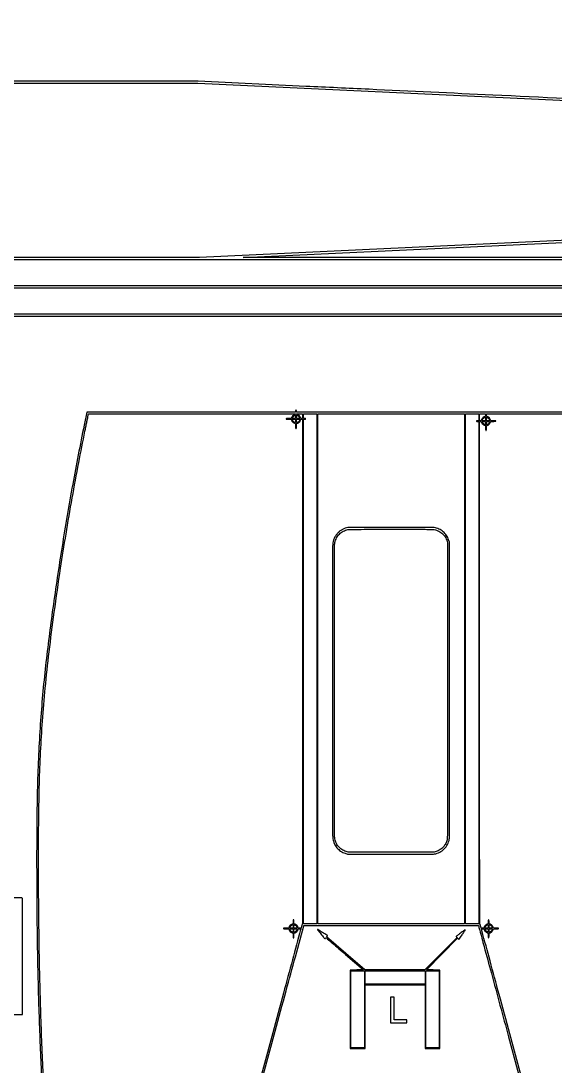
# Model space of a CAD drawing. Extents: x 56 to 1133, y 13 to 780.
# Drawn here: x 241.9 to 429.7, y 412.3 to 779.7 of the extents above; entities that cross this region are included whole.
import ezdxf

# ---------------------------------------------------------------- set-up
doc = ezdxf.new("R2010")
doc.units = 0
doc.header["$MEASUREMENT"] = 0

msp = doc.modelspace()

# ---------------------------------------------------------------- linework, layer by layer
for points in [[(563.623791, 746.280965, 0.000024), (512.7183, 748.668533, -0.000001), (459.121102, 751.17978, -0.000001), (407.844657, 753.582407, -0.000001), (364.322196, 755.62181, -0.000003), (342.098843, 756.663341), (304.216786, 758.439), (214.179413, 758.439, 0.000047), (168.586009, 758.434684, 0.000234), (142.920928, 758.417802, 0.000007), (124.182622, 758.396437, 0.198612), (124.04052, 758.33748, 0.198833), (123.941681, 758.098964, 0.000007), (123.932666, 727.145607, 0.000007), (123.924542, 696.192175, 0.198977), (124.02325, 695.95379, -0.195999), (124.063995, 695.856961, -0.000177), (124.091413, 693.332839, -0.001513), (124.114673, 690.224487, -0.000576), (124.129, 685.89062), (124.1505, 675.9117), (358.825898, 675.890535, 0.000017), (481.082405, 675.883684, 0.000096)], [(597.152773, 709.532732, 0.000001), (644.775909, 711.772814, 0.02038)], [(546.558755, 675.894767, 0.000001), (593.453206, 675.911769, 0.256594)], [(529.032925, 286.436984, -0.000002), (529.83462, 265.012438, -0.000004), (530.769888, 240.009811, -0.000003), (531.839084, 211.4154, 0.000001), (532.991169, 180.601107, 0.000001), (534.178651, 148.843697, 0.000001), (535.23949, 120.47627, 0.000003), (535.941746, 101.701946, 0.000115)], [(250.668138, 393.8976, -0.004793), (249.544791, 414.614306, -0.004085), (248.748047, 436.48387, -0.003848), (248.271158, 459.687356, -0.00318), (248.110582, 484.4196, -0.002538), (248.184448, 499.360538, -0.004484), (248.418579, 511.689287, -0.005152), (248.840302, 522.706033, -0.005347), (249.485218, 533.576179, -0.006842), (250.459617, 545.199248, -0.005239), (251.831668, 557.877694, -0.004731), (253.625696, 571.845745, -0.003423), (255.878418, 587.376407, -0.003432), (257.776039, 599.30533, -0.002824), (259.960476, 612.010562, -0.002866), (262.239911, 624.420998, -0.004052), (264.422411, 635.443192, 0.000158), (264.748795, 637.026688, 0.00018), (265.060038, 638.541895, 0.000162), (265.323339, 639.828182, 0.00102), (265.456262, 640.48545), (265.680579, 641.6064), (302.08259, 641.6064, -0.0001), (321.882302, 641.602427, -0.000679), (331.680698, 641.585184, -0.000055), (338.414273, 641.563453, -0.413237), (338.4846, 641.492891, -0.205397), (338.463046, 641.442636, -0.046625), (338.38856, 641.383951, -0.040905), (338.282844, 641.327244, -0.029881), (338.157655, 641.281427, 0.025428), (338.016019, 641.231016, 0.017376), (337.860563, 641.160184, 0.017548), (337.715112, 641.081219, 0.033525), (337.605394, 641.006239, 0.065061), (337.42456, 640.82136, 0.029463), (337.237022, 640.538517, 0.028309), (337.088738, 640.246586, 0.103714), (337.0464, 640.04467, -0.290444), (337.003502, 639.977052, -0.075404), (336.874163, 639.938511, -0.030352), (336.624589, 639.918905, -0.004427), (336.1158, 639.9144, 0.004556), (335.614128, 639.909829, 0.029335), (335.36145, 639.890366, 0.06897), (335.228101, 639.852993, 0.298365), (335.1852, 639.7875, 0.297004), (335.227811, 639.722092, 0.06984), (335.359687, 639.684667, 0.029651), (335.609687, 639.665183, 0.004624), (336.105225, 639.6606), (337.02525, 639.6606), (337.07982, 639.387752, 0.075411), (337.22366, 638.991157, 0.077887), (337.477488, 638.659974, 0.069324), (337.847819, 638.393923, 0.044599), (338.33655, 638.189927, -0.189279), (338.414524, 638.12682, -0.08833), (338.458594, 638.00226, -0.035954), (338.479798, 637.772357, -0.005024), (338.4846, 637.294455, 0.003835), (338.488594, 636.773781, 0.045395), (338.509967, 636.573032, 0.159732), (338.561536, 636.481609, 0.187251), (338.6538, 636.4458, 0.186271), (338.74603, 636.481395, 0.16035), (338.797603, 636.572276, 0.0457), (338.818997, 636.771764, 0.003874), (338.823, 637.288404), (338.823, 638.131008), (339.15432, 638.230274, 0.07248), (339.487525, 638.385436, 0.053567), (339.80223, 638.643876, 0.053789), (340.053439, 638.961776, 0.075123), (340.198071, 639.293361, -0.017398), (340.266453, 639.517483, -0.130813), (340.327715, 639.608768, -0.154114), (340.421717, 639.650044, -0.026988), (340.617146, 639.6606), (340.938, 639.6606), (340.938, 551.01672, -0.00007), (340.932931, 514.971094, -0.000146), (340.916813, 486.835527, -0.000001), (340.895598, 462.377991, -0.192633), (340.861294, 462.29247, 0.102947), (340.823046, 462.231042, 0.006523), (340.752078, 462.029578, 0.009364), (340.674572, 461.785031, 0.006813), (340.597209, 461.51038), (340.40983, 460.80866), (339.894223, 460.83358), (339.378616, 460.8585), (339.301371, 461.186457, 0.088808), (339.157265, 461.519414, 0.055232), (338.883666, 461.846911, 0.055611), (338.548381, 462.103582, 0.096218), (338.21982, 462.223669), (337.8924, 462.276025), (337.8924, 463.026613, 0.006063), (337.887582, 463.423935, 0.035823), (337.867674, 463.630952, 0.085622), (337.829421, 463.739676, 0.271828), (337.7655, 463.7772, 0.266837), (337.701857, 463.740632, 0.088658), (337.663469, 463.635757, 0.037131), (337.64347, 463.436069, 0.006397), (337.6386, 463.055445, -0.00642), (337.633479, 462.656669, -0.041178), (337.61174, 462.456142, -0.096161), (337.567234, 462.345368, -0.174426), (337.49055, 462.286873, 0.039337), (336.999305, 462.087861, 0.067262), (336.634233, 461.839245, 0.07672), (336.380492, 461.528954, 0.069931), (336.222201, 461.146802), (336.147645, 460.8585), (335.201123, 460.834579, 0.00494), (334.70995, 460.817309, 0.026825), (334.444876, 460.791071, 0.05355), (334.297729, 460.752038, 0.31057), (334.2546, 460.6893, 0.31057), (334.297729, 460.626562, 0.05355), (334.444876, 460.587529, 0.026825), (334.70995, 460.561291, 0.00494), (335.201123, 460.544021), (336.147645, 460.5201), (336.222201, 460.231798, 0.069931), (336.380492, 459.849646, 0.07672), (336.634233, 459.539355, 0.067262), (336.999305, 459.290739, 0.039337), (337.49055, 459.091727, -0.189279), (337.568524, 459.02862, -0.08833), (337.612594, 458.90406, -0.035954), (337.633798, 458.674157, -0.005024), (337.6386, 458.196255, 0.005141), (337.64327, 457.742102, 0.031977), (337.662913, 457.510193, 0.076057), (337.700691, 457.388174, 0.287208), (337.7655, 457.3476, 0.291297), (337.830555, 457.389015, 0.073472), (337.868191, 457.514998, 0.030996), (337.887767, 457.754218, 0.004919), (337.8924, 458.225087), (337.8924, 459.102575), (338.21982, 459.154931, 0.096217), (338.548392, 459.275021, 0.055616), (338.883676, 459.531693, 0.055238), (339.157261, 459.859189, 0.08882), (339.301343, 460.192143), (339.378559, 460.5201), (339.869288, 460.545684, -0.006895), (340.157541, 460.556729, -0.076012), (340.271844, 460.542107, -0.26734), (340.314556, 460.498004, -0.138376), (340.312329, 460.418784, 0.009499), (340.275612, 460.29304, 0.000001), (337.392807, 449.674757, 0.000025), (334.210846, 437.952189, 0.000015), (330.440494, 424.0575), (320.616345, 387.8487)], [(1130.14234, 577.288816, 0.000001), (1112.945079, 577.188951, 0.000111)], [(593.378593, 696.469297, 0.000002), (562.930092, 696.495285, 0.000139)], [(659.5416, 273.9771, -0.000009), (659.54438, 420.999454, -0.000183)], [(528.70788, 577.073614, 0.000003), (528.686579, 549.005158, 0.000159)], [(308.265541, 303.202231, -0.000001), (310.164009, 315.537643, -0.000018)], [(478.976143, 642.156178, 0.000003), (460.681715, 642.17741, 0.000206)], [(522.785662, 696.518177, 0.000034), (456.743067, 696.532924), (320.076707, 696.5541), (482.385504, 704.150272, 0.000022), (544.65467, 707.067273, 0.000037)], [(321.234872, 387.4257), (331.297936, 424.538048, 0.000031), (335.156582, 438.772108, 0.000051), (338.404975, 450.762803), (341.355812, 461.659591, 0.06621), (341.361, 461.698598, -0.413751), (341.380839, 461.718469, -0.000002), (350.38024, 461.732641, -0.000245), (360.291398, 461.743336, -0.000147), (372.064797, 461.7468), (402.768594, 461.7468), (402.891952, 461.30265, -0.001526), (403.232355, 460.06236, -0.000038), (404.771147, 454.386117, -0.000039), (407.3347, 444.924004, -0.000004), (413.387069, 422.577), (422.906997, 387.4257)], [(590.725527, 576.204787, 0.000005), (610.740539, 576.077266, 0.000008)], [(423.579604, 387.5949), (413.809305, 423.6768, 0.00002), (410.054853, 437.539876, 0.000033), (406.87465, 449.277685, 0.000002), (404.013931, 459.83339, 0.00469), (403.921963, 460.16055), (403.80492, 460.5624), (404.30796, 460.5624, -0.007831), (404.614263, 460.557602, -0.084635), (404.735168, 460.53307, -0.214168), (404.791403, 460.476198, -0.089693), (404.811, 460.367834, 0.142014), (404.92033, 459.99067, 0.056912), (405.260585, 459.568168, 0.05687), (405.688393, 459.232361, 0.138851), (406.070369, 459.1242, -0.174072), (406.16946, 459.088624, -0.172365), (406.223792, 458.997993, -0.046291), (406.245388, 458.795308, -0.003408), (406.2492, 458.2359, 0.004841), (406.25382, 457.75876, 0.030643), (406.273371, 457.5168, 0.072528), (406.310954, 457.389324, 0.292784), (406.3761, 457.3476, 0.291297), (406.441155, 457.389015, 0.073472), (406.478791, 457.514998, 0.030996), (406.498367, 457.754218, 0.004919), (406.503, 458.225087), (406.503, 459.102575), (406.84259, 459.156877, 0.096742), (407.168786, 459.276483, 0.055152), (407.503092, 459.533019, 0.053842), (407.783491, 459.866934, 0.075097), (407.949742, 460.219151), (408.052582, 460.5624), (408.969791, 460.5624, 0.004642), (409.463696, 460.566986, 0.029737), (409.712982, 460.586476, 0.070074), (409.844466, 460.623915, 0.296638), (409.887, 460.6893, 0.296638), (409.844466, 460.754685, 0.070074), (409.712982, 460.792124, 0.029737), (409.463696, 460.811614, 0.004642), (408.969791, 460.8162), (408.052582, 460.8162), (407.949742, 461.159449, 0.075097), (407.783491, 461.511666, 0.053842), (407.503092, 461.845581, 0.055152), (407.168786, 462.102117, 0.096742), (406.84259, 462.221723), (406.503, 462.276025), (406.503, 463.026613, 0.006063), (406.498182, 463.423935, 0.035823), (406.478274, 463.630952, 0.085622), (406.440021, 463.739676, 0.271828), (406.3761, 463.7772, 0.273642), (406.312077, 463.739325, 0.084509), (406.273875, 463.62915, 0.035355), (406.254, 463.419386, 0.005946), (406.2492, 463.0158, -0.004269), (406.245163, 462.542924, -0.053455), (406.223082, 462.365599, -0.184182), (406.168869, 462.285494, -0.154089), (406.070369, 462.2544, 0.138851), (405.688393, 462.146239, 0.05687), (405.260585, 461.810432, 0.056912), (404.92033, 461.38793, 0.142014), (404.811, 461.010766, -0.095179), (404.79011, 460.902019, -0.214674), (404.731065, 460.844959, -0.079601), (404.603013, 460.820798, -0.006907), (404.270213, 460.8162), (403.729426, 460.8162), (403.583447, 461.42955, 0.010064), (403.518977, 461.678108, 0.010836), (403.446, 461.917769, 0.010424), (403.374748, 462.120418, 0.049786), (403.320534, 462.230273, -0.140036), (403.246509, 462.488028, -0.00002), (403.224823, 478.39894, -0.000291), (403.207487, 501.803123, -0.00004), (403.2036, 550.658423), (403.2036, 638.8992), (403.486309, 638.8992, -0.036086), (403.648488, 638.88748, -0.141636), (403.73891, 638.846482, -0.120694), (403.801428, 638.759554, -0.023045), (403.866297, 638.574511, 0.073879), (404.02246, 638.241579, 0.05331), (404.284751, 637.925455, 0.053354), (404.607644, 637.672221, 0.074418), (404.943828, 637.526143), (405.3186, 637.425907), (405.3186, 636.555154, 0.00497), (405.323241, 636.088188, 0.03122), (405.342832, 635.850676, 0.074066), (405.380502, 635.725621, 0.290359), (405.4455, 635.6844, 0.291491), (405.510567, 635.725855, 0.073349), (405.548196, 635.852031, 0.03095), (405.567769, 636.091605, 0.004909), (405.5724, 636.563285), (405.5724, 637.44217), (405.88965, 637.5014, 0.10347), (406.209955, 637.633356, 0.048603), (406.555838, 637.921228, 0.04856), (406.840662, 638.271645, 0.100339), (406.972791, 638.597285), (407.028422, 638.893825), (407.964368, 638.917663, 0.006437), (408.397585, 638.934279, 0.020367), (408.686636, 638.960929, 0.023912), (408.879296, 638.996084, 0.261231), (408.935407, 639.04725, 0.426031), (408.907825, 639.09958, 0.04222), (408.752854, 639.130325, 0.023093), (408.477076, 639.148353, 0.004775), (407.99055, 639.153, -0.002795), (407.353818, 639.156559, -0.045179), (407.140624, 639.178268, -0.181913), (407.047086, 639.23583, -0.165735), (407.010167, 639.34335, 0.102621), (406.965545, 639.556035, 0.03352), (406.817239, 639.842059, 0.033937), (406.621325, 640.120464, 0.058113), (406.4184, 640.318675, 0.031709), (406.314761, 640.388693, 0.01587), (406.175836, 640.464411, 0.015689), (406.026575, 640.533936, 0.022324), (405.88965, 640.585458, -0.026622), (405.692878, 640.661435, -0.160181), (405.612947, 640.734329, -0.11744), (405.579231, 640.851604, -0.011535), (405.5724, 641.147661), (405.5724, 641.6064), (442.018315, 641.6064)], [(659.189342, 332.340905, -0.000015), (659.196643, 226.03005, -0.00003)], [(542.626754, 577.181304, 0.000008), (528.894017, 577.250086, 0.173964)], [(528.669582, 509.78548, 0.000029), (528.6654, 436.649492)], [(438.820606, 642.193655, 0.000083), (408.914214, 642.1986), (338.833214, 642.1986), (338.806957, 642.50931, 0.041678), (338.774475, 642.701281, 0.113626), (338.711583, 642.822915, 0.229318), (338.630383, 642.858833, 0.189994), (338.542762, 642.820763, 0.13205), (338.520157, 642.781537, 0.022714), (338.501685, 642.696876, 0.02336), (338.488864, 642.592891, 0.018995), (338.4846, 642.480697), (338.4846, 642.198793), (301.789375, 642.177547), (265.09415, 642.1563), (264.1417, 637.5456, 0.005987), (260.116619, 616.810446, 0.005163), (256.374521, 594.936291, 0.005212), (253.125593, 573.246364, 0.006537), (250.586821, 553.0725, 0.005535), (249.542667, 542.773905, 0.005599), (248.731184, 532.494094, 0.005413), (248.127956, 521.876602, 0.004485), (247.709561, 510.561, 0.005325), (247.490901, 497.950864, 0.002159), (247.450159, 480.764774, 0.002146), (247.564736, 462.399044, 0.002859), (247.835829, 445.7151, 0.003728), (248.459272, 424.530074, 0.004187), (249.381516, 404.162913, 0.004432)], [(312.264289, 329.18101, -0.000011), (314.752336, 345.3372)], [(315.592553, 355.2777, 0.000014), (313.55714, 342.078871, 0.000016)], [(432.900022, 327.064738, -0.000054), (426.756599, 366.9525)]]:
    msp.add_lwpolyline(points, format="xyb")
for points in [[(473.8869, 749.81219, -0.000011), (539.04146, 746.759982, -0.000018), (594.007664, 744.181925), (643.804095, 741.84453, -0.006899), (644.37705, 741.809706), (645.075, 741.757611), (645.075, 727.131017), (645.075, 712.504424), (644.88465, 712.466246, -0.03572), (644.740326, 712.447886, -0.000506), (643.867996, 712.400641, -0.001405), (642.855762, 712.349699, -0.000925), (641.691, 712.296522, 0.000749), (639.276224, 712.187129, 0.000001), (590.507845, 709.904558, 0.000008), (535.917223, 707.348466, 0.000005), (471.667872, 704.338388), (304.648044, 696.5118), (214.631922, 696.5118), (124.6158, 696.5118), (124.6158, 727.137), (124.6158, 757.7622), (214.35525, 757.762389), (304.0947, 757.762578)], [(338.4846, 640.5066), (338.4846, 639.9144), (337.8924, 639.9144, -0.008873), (337.665339, 639.91843, -0.014706), (337.474159, 639.930855, -0.008376), (337.319866, 639.948062, -0.377254), (337.3002, 639.970417, -0.112968), (337.308553, 640.006917, -0.005379), (337.364714, 640.120064, -0.008593), (337.435683, 640.253545, -0.00606), (337.519821, 640.401189, -0.031469), (337.639384, 640.578603, -0.040693), (337.771323, 640.723896, -0.042368), (337.920339, 640.841349, -0.039167), (338.090871, 640.935514, -0.001707), (338.227094, 640.996808, -0.002636), (338.345281, 641.048756, -0.00083), (338.447966, 641.093045, -0.079646), (338.46345, 641.096942, -0.427973), (338.472054, 641.089378, -0.001266), (338.478387, 640.924295, -0.005605), (338.483081, 640.73355, -0.003347)], [(338.49165, 639.625677, -0.192326), (338.504925, 639.595138, -0.004603), (338.508212, 639.437312, -0.009432), (338.506852, 639.249575, -0.006189), (338.498531, 639.033477, -0.016646), (338.46458, 638.630968, -0.21341), (338.388926, 638.504169, -0.282259), (338.258728, 638.496069, -0.027383), (337.97614, 638.66655, -0.037397), (337.759579, 638.838948, -0.03928), (337.574943, 639.039069, -0.04141), (337.432973, 639.253937, -0.055045), (337.343771, 639.47025, -0.09307), (337.333347, 639.579023, -0.29168), (337.376231, 639.634546, -0.081705), (337.497718, 639.656961, -0.004853), (337.872599, 639.6606, -0.005585), (338.098886, 639.658072, -0.008504), (338.295263, 639.650341, -0.003976), (338.460834, 639.639679, -0.178996)], [(339.959702, 639.47025, -0.063431), (339.818229, 639.159924, -0.050224), (339.593497, 638.867228, -0.052041), (339.32738, 638.637729, -0.091033), (339.063191, 638.517813, -0.058952), (338.926404, 638.50038, -0.286678), (338.862684, 638.539392, -0.098361), (338.832256, 638.650661, -0.005018), (338.809391, 639.026198, -0.006109), (338.800946, 639.245087, -0.009321), (338.799483, 639.435174, -0.004501), (338.802672, 639.595085, -0.192608), (338.81595, 639.625677, -0.178996), (338.846766, 639.639679, -0.003976), (339.012337, 639.650341, -0.008504), (339.208714, 639.658072, -0.005585), (339.435001, 639.6606, -0.004761), (339.811039, 639.657019, -0.082428), (339.931309, 639.634695, -0.298487), (339.972772, 639.579313, -0.09114)], [(340.938, 640.7604), (340.938, 639.9144), (340.612991, 639.9144, -0.025768), (340.41883, 639.924413, -0.139648), (340.321873, 639.9632, -0.133443), (340.257622, 640.048171, -0.022757), (340.190027, 640.241345, 0.025428), (340.139616, 640.382981, 0.017376), (340.068784, 640.538437, 0.017548), (339.989819, 640.683888, 0.033525), (339.914839, 640.793606, 0.065061), (339.72996, 640.97444, 0.029463), (339.447117, 641.161978, 0.028309), (339.155186, 641.310262, 0.103714), (338.95327, 641.3526, -0.096392), (338.903549, 641.362275, -0.097283), (338.861267, 641.389877, -0.098543), (338.832957, 641.431075, -0.101749), (338.823, 641.4795, -0.313079), (338.869145, 641.545972, -0.0595), (339.0204, 641.582712, -0.025996), (339.3052, 641.601951, -0.003867), (339.8805, 641.6064), (340.938, 641.6064)], [(339.256387, 640.913597, -0.038138), (339.483448, 640.762135, -0.051115), (339.661577, 640.590563, -0.050082), (339.803789, 640.383548, -0.034644), (339.922999, 640.125378), (340.003212, 639.9144), (339.413106, 639.9144), (338.823, 639.9144), (338.823, 640.5066, -0.008225), (338.826735, 640.733663, -0.013644), (338.838255, 640.924841, -0.007252), (338.854165, 641.080322, -0.380496), (338.874931, 641.0988, -0.107702), (338.908563, 641.091471, -0.00571), (339.008406, 641.044397, -0.00876), (339.126372, 640.984546, -0.00625)], [(345.9294, 551.9727), (345.9294, 462.339), (343.6029, 462.339), (341.2764, 462.339), (341.2764, 550.9998), (341.2764, 639.6606), (341.6571, 639.6606, 0.016668), (341.841004, 639.666732, 0.063857), (341.9532, 639.6888, 0.12648), (342.014732, 639.728534, 0.188641), (342.0378, 639.7875, 0.188641), (342.014732, 639.846466, 0.12648), (341.9532, 639.8862, 0.063857), (341.841004, 639.908268, 0.016668), (341.6571, 639.9144), (341.2764, 639.9144), (341.2764, 640.7604), (341.2764, 641.6064), (343.6029, 641.6064), (345.9294, 641.6064)], [(402.8652, 640.3797), (402.8652, 639.153), (402.4845, 639.153, 0.016668), (402.300596, 639.146868, 0.063857), (402.1884, 639.1248, 0.12648), (402.126868, 639.085066, 0.188641), (402.1038, 639.0261, 0.188641), (402.126868, 638.967134, 0.12648), (402.1884, 638.9274, 0.063857), (402.300596, 638.905332, 0.016668), (402.4845, 638.8992), (402.8652, 638.8992), (402.8652, 550.6191), (402.8652, 462.339), (400.5387, 462.339), (398.2122, 462.339), (398.2122, 551.9727), (398.2122, 641.6064), (400.5387, 641.6064), (402.8652, 641.6064)], [(405.3186, 641.144361), (405.3186, 640.682322), (404.979089, 640.590901, 0.066223), (404.636972, 640.448153, 0.058276), (404.327425, 640.21577, 0.057373), (404.075571, 639.914193, 0.060048), (403.903375, 639.567704, -0.014595), (403.808535, 639.323517, -0.099396), (403.736129, 639.217178, -0.14872), (403.641449, 639.167936, -0.046111), (403.479843, 639.153), (403.2036, 639.153), (403.2036, 640.3797), (403.2036, 641.6064), (404.2611, 641.6064), (405.3186, 641.6064)], [(405.3186, 639.7452), (405.3186, 639.153), (404.7264, 639.153, -0.007349), (404.396148, 639.157854, -0.05398), (404.239961, 639.179426, -0.148171), (404.163798, 639.225009, -0.186991), (404.134516, 639.30105, -0.111764), (404.180887, 639.503896, -0.041821), (404.329574, 639.757117, -0.041191), (404.531194, 639.998016, -0.061092), (404.746777, 640.168657, -0.030145), (405.067656, 640.33868, -0.272565), (405.219294, 640.322666, -0.216655), (405.301423, 640.174682, -0.019989)], [(406.21672, 640.100365, -0.080432), (406.363372, 639.953745, -0.019828), (406.552108, 639.669002, -0.017797), (406.717511, 639.37337, -0.119187), (406.7568, 639.21089, -0.375746), (406.736603, 639.187808, -0.008914), (406.582841, 639.170005, -0.015192), (406.391659, 639.157165, -0.00917), (406.1646, 639.153), (405.5724, 639.153), (405.5724, 639.754371), (405.5724, 640.355743), (405.794949, 640.299886, -0.031187), (405.894587, 640.268161, -0.017814), (406.010646, 640.218236, -0.017742), (406.124269, 640.159466, -0.027994)], [(405.3186, 638.307, -0.00917), (405.314435, 638.079941, -0.015192), (405.301595, 637.888759, -0.008914), (405.283792, 637.734997, -0.375746), (405.26071, 637.7148, -0.121078), (405.072759, 637.760991, -0.025258), (404.77808, 637.934627, -0.027303), (404.494651, 638.144582, -0.071111), (404.32455, 638.33213, -0.029641), (404.136988, 638.648315, -0.280164), (404.14758, 638.798991, -0.222259), (404.293598, 638.881992, -0.019872), (404.7264, 638.8992), (405.3186, 638.8992)], [(406.710382, 638.70885, -0.066099), (406.596012, 638.457422, -0.039856), (406.400521, 638.194079, -0.040078), (406.168859, 637.968349, -0.074271), (405.944665, 637.832723, -0.005259), (405.833276, 637.787552, -0.00722), (405.732116, 637.74944, -0.004871), (405.64683, 637.719643, -0.081776), (405.617417, 637.7148, -0.385817), (405.599351, 637.731179, -0.005511), (405.585624, 637.888759, -0.011841), (405.575637, 638.079933, -0.007128), (405.5724, 638.307), (405.5724, 638.8992), (406.170301, 638.8992, -0.004625), (406.555877, 638.895633, -0.08026), (406.679195, 638.873362, -0.295845), (406.722053, 638.817757, -0.094349)], [(356.864635, 601.581504, 0.040336), (355.920816, 601.344738, 0.038606), (355.012684, 600.956936, 0.038248), (354.167, 600.430002, 0.037948), (353.409061, 599.779139, 0.037729), (352.745431, 599.007014, 0.04029), (352.221446, 598.160023, 0.040317), (351.840359, 597.240491, 0.037879), (351.602141, 596.252407, 0.040228), (351.510175, 595.111616, 0.00001), (351.509717, 544.228213, 0.00001), (351.511336, 493.345962, 0.040144), (351.603326, 492.2028, 0.065895), (352.112107, 490.51106, 0.069587), (353.037282, 489.044158, 0.069594), (354.329284, 487.88747, 0.065932), (355.9122, 487.104089), (356.7159, 486.8307), (371.7324, 486.804044, 0.000313), (379.176206, 486.795497, 0.001326), (383.636005, 486.805, 0.000801), (386.73495, 486.824788, 0.040486), (387.339637, 486.878695, 0.077436), (389.186855, 487.499886, 0.07677), (390.763682, 488.65491, 0.076799), (391.918092, 490.231403, 0.077586), (392.537814, 492.077363, 0.041847), (392.594646, 492.741313, 0.00008), (392.61173, 503.53841, 0.000397), (392.621165, 518.539539, 0.000085), (392.612466, 544.5702), (392.5863, 596.4723), (392.312911, 597.276, 0.065932), (391.52953, 598.858916, 0.069594), (390.372842, 600.150918, 0.069587), (388.90594, 601.076093, 0.065895), (387.2142, 601.584874, 0.040086), (386.22391, 601.664678, 0.000099), (372.03249, 601.665905, 0.000096), (357.829392, 601.661596, 0.041189)], [(387.227908, 600.876726, -0.070772), (388.88105, 600.301505, -0.076552), (390.259221, 599.298837, -0.076528), (391.272185, 597.927658, -0.070661), (391.860301, 596.277786, -0.04991), (391.908521, 595.804782, -0.00004), (391.929733, 583.871114, -0.000342), (391.945499, 568.325174, -0.000097), (391.948786, 544.164186, -0.000058), (391.942337, 506.998809, -0.001682), (391.907673, 497.508823, -0.003608), (391.83749, 492.577884, -0.082302), (391.577093, 491.191656, -0.067691), (390.90642, 489.919272, -0.06358), (389.90796, 488.841586, -0.06251), (388.653429, 488.034471, -0.061453), (387.231186, 487.556699, -0.048458), (386.791657, 487.510605, -0.000407), (383.357217, 487.487124, -0.001142), (378.809698, 487.470124, -0.000364), (372.037869, 487.4652, -0.000168), (362.47302, 487.468406, -0.002558), (359.164717, 487.487551, -0.005604), (357.379232, 487.527035, -0.053239), (356.623683, 487.633273, -0.068197), (355.071096, 488.257459, -0.073739), (353.789383, 489.263857, -0.07363), (352.853444, 490.600306, -0.067703), (352.311474, 492.189092, -0.048416), (352.174778, 493.596982, -0.000019), (352.174994, 544.266907, -0.000018), (352.178911, 594.98562, -0.052214), (352.315856, 596.292015, -0.068229), (352.908702, 597.941549, -0.075679), (353.9089, 599.306616, -0.076314), (355.262017, 600.303699, -0.07104), (356.8851, 600.87944, -0.047218), (357.412608, 600.934854, -0.000745), (360.43718, 600.961506, -0.001367), (364.763516, 600.981353, -0.000321), (371.999908, 600.990112, -0.000258), (380.068757, 600.990531, -0.001746), (384.061102, 600.974742, -0.001772), (386.551288, 600.947376, -0.044783)], [(179.96112, 471.37428, 0.1975), (179.903033, 471.235117, 0.000132), (179.881231, 467.02148, 0.00103), (179.864622, 461.196331, 0.000214), (179.860895, 450.96453, 0.00031), (179.866226, 443.170101, 0.000513), (179.881556, 436.590745, 0.00002), (179.901746, 430.645003, 0.141504), (179.929409, 430.550436, 0.25591), (180.043326, 430.487608, 0.00006), (186.24652, 430.470083, 0.000717), (194.979104, 430.458986, 0.00013), (211.208963, 430.465836), (242.4213, 430.4871), (242.442623, 450.866823, 0.000232), (242.448333, 460.689011, 0.000929), (242.437849, 466.705229, 0.000102), (242.420678, 471.218369, 0.173901), (242.368814, 471.361173, 0.223048), (242.11502, 471.480394, 0.00001), (211.17513, 471.487489, 0.00001), (180.248614, 471.493336, 0.198956)], [(337.6386, 461.4084), (337.6386, 460.8162), (337.037229, 460.8162), (336.435857, 460.8162), (336.492573, 461.042173, -0.063444), (336.582407, 461.271995, -0.047784), (336.734576, 461.496902, -0.046346), (336.932639, 461.695934, -0.050284), (337.158931, 461.849004, -0.026401), (337.446577, 461.984934, -0.290708), (337.566463, 461.963471, -0.196591), (337.627687, 461.833284, -0.01284)], [(337.6386, 459.9702, -0.01284), (337.627687, 459.545316, -0.196591), (337.566463, 459.415129, -0.290708), (337.446577, 459.393666, -0.026401), (337.158931, 459.529596, -0.050284), (336.932639, 459.682666, -0.046346), (336.734576, 459.881698, -0.047784), (336.582407, 460.106605, -0.063444), (336.492573, 460.336427), (336.435857, 460.5624), (337.037229, 460.5624), (337.6386, 460.5624)], [(338.418363, 461.810914, -0.067514), (338.643086, 461.641191, -0.040284), (338.86149, 461.386367, -0.040294), (339.026479, 461.11576, -0.117277), (339.0768, 460.90417, -0.343667), (339.048163, 460.867427, -0.024815), (338.913272, 460.840492, -0.02477), (338.725362, 460.822029, -0.012103), (338.4846, 460.8162), (337.8924, 460.8162), (337.8924, 461.4084, -0.011294), (337.898131, 461.662075, -0.028163), (337.916915, 461.846532, -0.034767), (337.945515, 461.970179, -0.329721), (337.986631, 462.0006, -0.091829), (338.041561, 461.990426, -0.011921), (338.152323, 461.94488, -0.013564), (338.282234, 461.883546, -0.010953)], [(339.0768, 460.47443, -0.083809), (339.06813, 460.423069, -0.011226), (339.029662, 460.319903, -0.012715), (338.977775, 460.198795, -0.010384), (338.916332, 460.071916, -0.078099), (338.755226, 459.849849, -0.036542), (338.486114, 459.61655, -0.035555), (338.198066, 459.431878, -0.125407), (337.986631, 459.378, -0.329721), (337.945515, 459.408421, -0.034767), (337.916915, 459.532068, -0.028163), (337.898131, 459.716525, -0.011294), (337.8924, 459.9702), (337.8924, 460.5624), (338.4846, 460.5624, -0.012103), (338.725362, 460.556571, -0.02477), (338.913272, 460.538108, -0.024815), (339.048163, 460.511173, -0.343667)], [(346.1832, 460.266433, 0.172548), (346.199716, 460.219998, 0.000063), (347.371906, 458.781046, 0.000541), (348.448645, 457.462518, 0.016413), (348.729505, 457.14145, 0.21668), (348.774406, 457.122862, 0.089564), (348.840158, 457.137076, 0.060364), (348.921461, 457.182782, 0.030378), (349.012122, 457.258135), (349.220684, 457.45407), (349.459844, 457.252785, -0.002668), (349.64595, 457.094447, -0.000014), (351.490805, 455.507722, -0.000061), (353.590814, 453.700996, -0.000039), (356.037913, 451.5948), (362.376822, 446.1381), (360.032811, 446.115612), (357.6888, 446.093123), (357.6888, 432.304662), (357.6888, 418.5162), (360.3114, 418.5162), (362.934, 418.5162), (362.934, 429.6834), (362.934, 440.8506), (373.4667, 440.8506), (383.9994, 440.8506), (383.9994, 429.6834), (383.9994, 418.5162), (386.622, 418.5162), (389.2446, 418.5162), (389.2446, 432.304682), (389.2446, 446.093165), (386.85465, 446.115632), (384.4647, 446.1381), (389.9637, 451.689061), (395.4627, 457.240023), (395.6742, 457.045118), (395.8857, 456.850212), (397.01116, 458.457339, 0.001899), (397.734305, 459.498366, 0.012716), (398.078543, 460.026206, 0.065268), (398.168806, 460.227188, 0.723891), (398.12229, 460.259658, -0.00367), (398.032395, 460.193225, -0.000076), (397.582882, 459.866212, -0.000178), (397.057199, 459.484197, -0.00012), (396.45675, 459.048397, 0.002077), (395.864814, 458.615227, 0.003381), (395.366335, 458.242025, 0.000568), (394.929278, 457.909388, 0.233907), (394.9128, 457.876092, 0.143217), (394.921498, 457.846348, 0.015176), (394.962676, 457.786074, 0.017757), (395.017564, 457.716107, 0.013368), (395.082591, 457.643071), (395.252382, 457.462337), (389.618237, 451.779068), (383.984092, 446.0958), (373.437896, 446.097466), (362.8917, 446.099131), (356.144279, 451.907655), (349.396858, 457.716179), (349.582428, 457.91371, 0.032124), (349.65339, 457.999695, 0.063047), (349.69584, 458.077435, 0.093236), (349.707883, 458.140757, 0.209298), (349.68875, 458.184705, 0.049307), (349.537103, 458.299747, 0.000256), (347.936468, 459.28099, 0.000098), (346.289356, 460.289123, 0.13813), (346.2202, 460.3086, 0.113207), (346.206086, 460.305363, 0.100251), (346.194069, 460.296213, 0.094075), (346.186006, 460.282534, 0.086471)], [(406.2492, 459.964499, -0.004685), (406.245595, 459.579723, -0.079786), (406.223261, 459.455564, -0.291143), (406.167568, 459.411716, -0.095664), (406.05885, 459.421571, -0.055045), (405.842537, 459.510773, -0.04141), (405.627669, 459.652743, -0.03928), (405.427548, 459.837379, -0.037397), (405.25515, 460.05394, -0.027065), (405.077507, 460.347977, -0.297913), (405.089265, 460.478659, -0.213374), (405.224206, 460.549175, -0.015275), (405.657, 460.5624), (406.2492, 460.5624)], [(406.2492, 461.4084), (406.2492, 460.8162), (405.657, 460.8162, -0.01151), (405.244224, 460.825703, -0.167283), (405.110425, 460.878762, -0.308054), (405.081615, 460.985297, -0.036567), (405.183662, 461.222251, -0.06224), (405.37002, 461.492282, -0.046374), (405.63523, 461.739214, -0.047868), (405.925636, 461.921842, -0.09564), (406.18575, 461.995238, -0.394657), (406.21097, 461.975361, -0.010961), (406.230562, 461.825066, -0.01687), (406.244639, 461.635089, -0.010058)], [(406.981831, 461.861609, -0.074246), (407.21624, 461.704222, -0.041062), (407.451592, 461.45119, -0.040785), (407.632725, 461.178076, -0.126693), (407.6874, 460.965761, -0.183323), (407.658169, 460.888714, -0.150669), (407.582505, 460.842691, -0.054605), (407.426917, 460.821039, -0.007294), (407.0952, 460.8162), (406.503, 460.8162), (406.503, 461.4084, -0.011846), (406.513055, 461.832757, -0.193746), (406.571214, 461.959526, -0.283126), (406.687929, 461.983928, -0.024345)], [(407.6874, 460.412839, -0.153028), (407.592856, 460.111162, -0.051197), (407.288197, 459.756502, -0.051235), (406.914391, 459.468536, -0.139399), (406.595964, 459.378, -0.332678), (406.555718, 459.408111, -0.032622), (406.52747, 459.533879, -0.027486), (406.508752, 459.719037, -0.011449), (406.503, 459.9702), (406.503, 460.5624), (407.0952, 460.5624, -0.007294), (407.426917, 460.557561, -0.054605), (407.582505, 460.535909, -0.150669), (407.658169, 460.489886, -0.183323)]]:
    msp.add_lwpolyline(points, format="xyb", close=True)
for points in [[(592.9614, 691.182), (592.9614, 686.529), (358.8309, 686.529), (124.7004, 686.529), (124.7004, 691.182), (124.7004, 695.835), (358.8309, 695.835), (592.9614, 695.835)], [(592.9614, 681.1992), (592.9614, 676.5462), (358.8309, 676.5462), (124.7004, 676.5462), (124.7004, 681.1992), (124.7004, 685.8522), (358.8309, 685.8522), (592.9614, 685.8522)], [(397.8738, 551.9727), (397.8738, 462.339), (372.0708, 462.339), (346.2678, 462.339), (346.2678, 551.9727), (346.2678, 641.6064), (372.0708, 641.6064), (397.8738, 641.6064)], [(362.6802, 432.306), (362.6802, 418.77), (360.3114, 418.77), (357.9426, 418.77), (357.9426, 432.306), (357.9426, 445.842), (360.3114, 445.842), (362.6802, 445.842)], [(383.9994, 443.4732), (383.9994, 441.1044), (373.4667, 441.1044), (362.934, 441.1044), (362.934, 443.4732), (362.934, 445.842), (373.4667, 445.842), (383.9994, 445.842)], [(388.9908, 432.306), (388.9908, 418.77), (386.622, 418.77), (384.2532, 418.77), (384.2532, 432.306), (384.2532, 445.842), (386.622, 445.842), (388.9908, 445.842)], [(371.9016, 432.0099), (371.9016, 427.4838), (374.7357, 427.4838), (377.5698, 427.4838), (377.5698, 428.0337), (377.5698, 428.5836), (375.3702, 428.5836), (373.1706, 428.5836), (373.1706, 432.5598), (373.1706, 436.536), (372.5361, 436.536), (371.9016, 436.536)]]:
    msp.add_lwpolyline(points, close=True)

doc.saveas('drawing.dxf')
